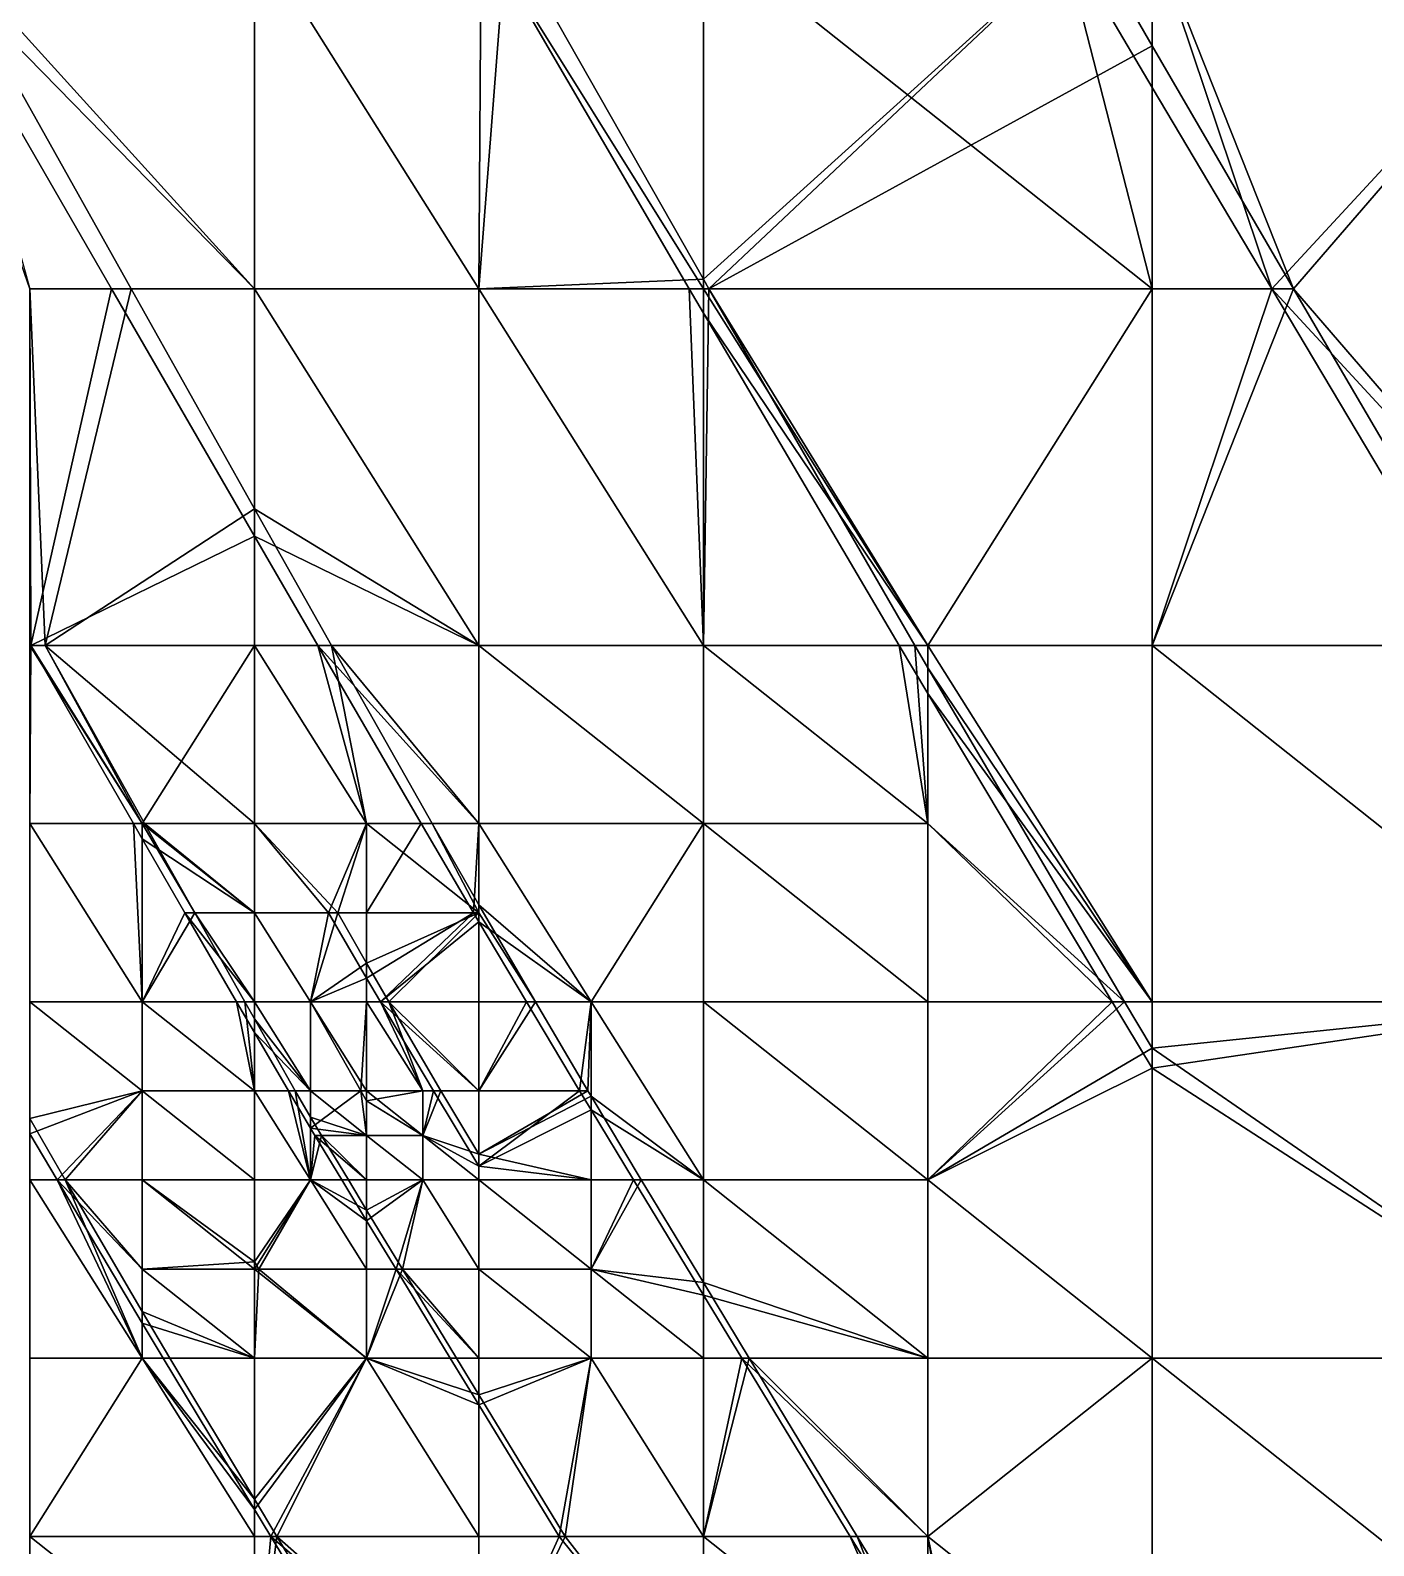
# Model space of a CAD drawing. Extents: x 376891 to 377036, y 6958800 to 6959083.
# Drawn here: x 376904.56 to 376928.49, y 6958814.89 to 6958841.88 of the extents above; entities that cross this region are included whole.
import ezdxf

# ---------------------------------------------------------------- set-up
doc = ezdxf.new("R2010")
doc.units = 0
doc.layers.add('FM2', color=7, linetype='CONTINUOUS')

msp = doc.modelspace()

# ---------------------------------------------------------------- linework, layer by layer
at = {"layer": 'FM2'}
for points in [[(376902.338, 6958843.623, 245.85), (376906.004, 6958837.274, 245.85), (376904.548, 6958837.274, 245.132)], [(376902.338, 6958843.623, 245.85), (376908.548, 6958843.623, 248.911), (376908.548, 6958837.274, 247.103)], [(376908.548, 6958837.274, 247.103), (376906.004, 6958837.274, 245.85), (376902.338, 6958843.623, 245.85)], [(376904.548, 6958837.274, 244.957), (376906.354, 6958837.274, 245.85), (376902.797, 6958843.623, 245.85)], [(376908.548, 6958837.274, 246.933), (376908.548, 6958843.623, 248.691), (376902.797, 6958843.623, 245.85)], [(376902.797, 6958843.623, 245.85), (376906.354, 6958837.274, 245.85), (376908.548, 6958837.274, 246.933)], [(376908.548, 6958843.623, 248.691), (376908.548, 6958837.274, 246.933), (376912.548, 6958837.274, 248.892)], [(376913.038, 6958843.623, 250.89), (376908.548, 6958843.623, 248.691), (376912.548, 6958837.274, 248.892)], [(376912.548, 6958837.274, 249.061), (376908.548, 6958837.274, 247.103), (376908.548, 6958843.623, 248.911)], [(376912.548, 6958837.274, 249.061), (376908.548, 6958843.623, 248.911), (376912.589, 6958843.623, 250.89)], [(376916.548, 6958837.448, 250.89), (376913.038, 6958843.623, 250.89), (376912.548, 6958837.274, 248.892)], [(376912.589, 6958843.623, 250.89), (376916.294, 6958837.274, 250.89), (376912.548, 6958837.274, 249.061)], [(376912.589, 6958843.623, 250.89), (376916.548, 6958843.623, 252.827), (376916.548, 6958837.274, 251.014)], [(376916.548, 6958837.274, 251.014), (376916.294, 6958837.274, 250.89), (376912.589, 6958843.623, 250.89)], [(376916.548, 6958837.448, 250.89), (376916.548, 6958843.623, 252.607), (376913.038, 6958843.623, 250.89)], [(376923.382, 6958843.623, 255.93), (376916.548, 6958843.623, 252.607), (376916.548, 6958837.448, 250.89)], [(376923.382, 6958843.623, 255.93), (376916.548, 6958837.448, 250.89), (376916.648, 6958837.274, 250.89)], [(376924.548, 6958837.274, 254.899), (376916.548, 6958837.274, 251.014), (376916.548, 6958843.623, 252.827)], [(376916.548, 6958843.623, 252.827), (376922.917, 6958843.623, 255.93), (376924.548, 6958837.274, 254.899)], [(376924.548, 6958841.605, 255.93), (376923.382, 6958843.623, 255.93), (376916.648, 6958837.274, 250.89)], [(376922.917, 6958843.623, 255.93), (376924.548, 6958840.862, 255.93), (376924.548, 6958837.274, 254.899)], [(376922.917, 6958843.623, 255.93), (376924.548, 6958843.623, 256.724), (376924.548, 6958840.862, 255.93)], [(376924.548, 6958841.605, 255.93), (376924.548, 6958843.623, 256.496), (376923.382, 6958843.623, 255.93)], [(376924.548, 6958843.623, 256.496), (376924.548, 6958841.605, 255.93), (376927.065, 6958837.274, 255.93)], [(376932.548, 6958843.623, 260.373), (376924.548, 6958843.623, 256.496), (376927.065, 6958837.274, 255.93)], [(376926.677, 6958837.274, 255.93), (376924.548, 6958840.862, 255.93), (376924.548, 6958843.623, 256.724)], [(376926.677, 6958837.274, 255.93), (376924.548, 6958843.623, 256.724), (376932.548, 6958843.623, 260.611)], [(376926.677, 6958837.274, 255.93), (376932.548, 6958843.623, 260.611), (376932.548, 6958830.924, 256.938)], [(376932.548, 6958830.924, 256.778), (376932.548, 6958843.623, 260.373), (376927.065, 6958837.274, 255.93)], [(376916.648, 6958837.274, 250.89), (376924.548, 6958837.274, 254.715), (376924.548, 6958841.605, 255.93)], [(376927.065, 6958837.274, 255.93), (376924.548, 6958841.605, 255.93), (376924.548, 6958837.274, 254.715)], [(376924.548, 6958837.274, 254.899), (376924.548, 6958840.862, 255.93), (376926.677, 6958837.274, 255.93)], [(376912.548, 6958837.274, 248.892), (376916.548, 6958837.274, 250.841), (376916.548, 6958837.448, 250.89)], [(376916.548, 6958837.448, 250.89), (376916.548, 6958837.274, 250.841), (376916.648, 6958837.274, 250.89)], [(376904.548, 6958837.274, 244.957), (376904.548, 6958830.924, 243.195), (376904.819, 6958830.924, 243.33)], [(376906.354, 6958837.274, 245.85), (376904.548, 6958837.274, 244.957), (376904.819, 6958830.924, 243.33)], [(376904.562, 6958830.924, 243.33), (376904.548, 6958830.924, 243.323), (376904.548, 6958837.274, 245.132)], [(376904.562, 6958830.924, 243.33), (376904.548, 6958837.274, 245.132), (376906.004, 6958837.274, 245.85)], [(376904.562, 6958830.924, 243.33), (376906.004, 6958837.274, 245.85), (376908.548, 6958832.868, 245.85)], [(376908.548, 6958833.358, 245.85), (376906.354, 6958837.274, 245.85), (376904.819, 6958830.924, 243.33)], [(376906.004, 6958837.274, 245.85), (376908.548, 6958837.274, 247.103), (376908.548, 6958832.868, 245.85)], [(376908.548, 6958833.358, 245.85), (376908.548, 6958837.274, 246.933), (376906.354, 6958837.274, 245.85)], [(376912.548, 6958830.924, 247.135), (376912.548, 6958837.274, 248.892), (376908.548, 6958837.274, 246.933)], [(376912.548, 6958830.924, 247.135), (376908.548, 6958837.274, 246.933), (376908.548, 6958833.358, 245.85)], [(376908.548, 6958837.274, 247.103), (376912.548, 6958837.274, 249.061), (376912.548, 6958830.924, 247.256)], [(376908.548, 6958832.868, 245.85), (376908.548, 6958837.274, 247.103), (376912.548, 6958830.924, 247.256)], [(376916.548, 6958830.924, 249.073), (376916.548, 6958837.274, 250.841), (376912.548, 6958837.274, 248.892)], [(376912.548, 6958837.274, 248.892), (376912.548, 6958830.924, 247.135), (376916.548, 6958830.924, 249.073)], [(376916.548, 6958830.924, 249.199), (376912.548, 6958830.924, 247.256), (376912.548, 6958837.274, 249.061)], [(376912.548, 6958837.274, 249.061), (376916.294, 6958837.274, 250.89), (376916.548, 6958830.924, 249.199)], [(376916.294, 6958837.274, 250.89), (376916.548, 6958836.841, 250.89), (376916.548, 6958830.924, 249.199)], [(376916.294, 6958837.274, 250.89), (376916.548, 6958837.274, 251.014), (376916.548, 6958836.841, 250.89)], [(376916.648, 6958837.274, 250.89), (376916.548, 6958837.274, 250.841), (376916.548, 6958830.924, 249.073)], [(376916.548, 6958830.924, 249.073), (376920.314, 6958830.924, 250.89), (376916.648, 6958837.274, 250.89)], [(376920.548, 6958830.924, 251.137), (376916.548, 6958836.841, 250.89), (376916.548, 6958837.274, 251.014)], [(376920.548, 6958830.924, 251.137), (376916.548, 6958837.274, 251.014), (376924.548, 6958837.274, 254.899)], [(376916.648, 6958837.274, 250.89), (376920.314, 6958830.924, 250.89), (376920.548, 6958830.924, 251.003)], [(376924.548, 6958837.274, 254.715), (376916.648, 6958837.274, 250.89), (376920.548, 6958830.924, 251.003)], [(376920.548, 6958830.924, 251.003), (376924.548, 6958830.924, 252.929), (376924.548, 6958837.274, 254.715)], [(376924.548, 6958837.274, 254.899), (376924.548, 6958830.924, 253.072), (376920.548, 6958830.924, 251.137)], [(376927.065, 6958837.274, 255.93), (376924.548, 6958837.274, 254.715), (376924.548, 6958830.924, 252.929)], [(376924.548, 6958830.924, 252.929), (376930.786, 6958830.924, 255.93), (376927.065, 6958837.274, 255.93)], [(376924.548, 6958830.924, 253.072), (376924.548, 6958837.274, 254.899), (376926.677, 6958837.274, 255.93)], [(376926.677, 6958837.274, 255.93), (376930.462, 6958830.924, 255.93), (376924.548, 6958830.924, 253.072)], [(376932.548, 6958830.924, 256.938), (376930.462, 6958830.924, 255.93), (376926.677, 6958837.274, 255.93)], [(376927.065, 6958837.274, 255.93), (376930.786, 6958830.924, 255.93), (376932.548, 6958830.924, 256.778)], [(376916.548, 6958830.924, 249.199), (376916.548, 6958836.841, 250.89), (376920.039, 6958830.924, 250.89)], [(376920.548, 6958830.924, 251.137), (376920.039, 6958830.924, 250.89), (376916.548, 6958836.841, 250.89)], [(376904.819, 6958830.924, 243.33), (376908.548, 6958830.924, 245.177), (376908.548, 6958833.358, 245.85)], [(376909.921, 6958830.924, 245.85), (376908.548, 6958833.358, 245.85), (376908.548, 6958830.924, 245.177)], [(376908.548, 6958833.358, 245.85), (376909.921, 6958830.924, 245.85), (376912.548, 6958830.924, 247.135)], [(376908.548, 6958832.868, 245.85), (376908.548, 6958830.924, 245.297), (376904.562, 6958830.924, 243.33)], [(376908.548, 6958830.924, 245.297), (376908.548, 6958832.868, 245.85), (376909.676, 6958830.924, 245.85)], [(376912.548, 6958830.924, 247.256), (376909.676, 6958830.924, 245.85), (376908.548, 6958832.868, 245.85)], [(376904.548, 6958830.924, 243.195), (376904.548, 6958827.749, 242.307), (376906.548, 6958827.749, 243.308)], [(376904.819, 6958830.924, 243.33), (376904.548, 6958830.924, 243.195), (376906.548, 6958827.749, 243.308)], [(376904.548, 6958827.749, 242.414), (376904.548, 6958830.924, 243.323), (376904.562, 6958830.924, 243.33)], [(376904.562, 6958830.924, 243.33), (376906.393, 6958827.749, 243.33), (376904.548, 6958827.749, 242.414)], [(376906.548, 6958827.749, 243.407), (376906.393, 6958827.749, 243.33), (376904.562, 6958830.924, 243.33)], [(376906.548, 6958827.749, 243.407), (376904.562, 6958830.924, 243.33), (376908.548, 6958830.924, 245.297)], [(376906.548, 6958827.749, 243.308), (376906.593, 6958827.749, 243.33), (376904.819, 6958830.924, 243.33)], [(376908.548, 6958827.749, 244.299), (376908.548, 6958830.924, 245.177), (376904.819, 6958830.924, 243.33)], [(376904.819, 6958830.924, 243.33), (376906.593, 6958827.749, 243.33), (376908.548, 6958827.749, 244.299)], [(376908.548, 6958830.924, 245.297), (376908.548, 6958827.749, 244.395), (376906.548, 6958827.749, 243.407)], [(376908.548, 6958830.924, 245.177), (376908.548, 6958827.749, 244.299), (376910.548, 6958827.749, 245.281)], [(376909.921, 6958830.924, 245.85), (376908.548, 6958830.924, 245.177), (376910.548, 6958827.749, 245.281)], [(376910.548, 6958827.749, 245.376), (376908.548, 6958827.749, 244.395), (376908.548, 6958830.924, 245.297)], [(376910.548, 6958827.749, 245.376), (376908.548, 6958830.924, 245.297), (376909.676, 6958830.924, 245.85)], [(376909.676, 6958830.924, 245.85), (376911.521, 6958827.749, 245.85), (376910.548, 6958827.749, 245.376)], [(376909.676, 6958830.924, 245.85), (376912.548, 6958830.924, 247.256), (376912.548, 6958827.749, 246.35)], [(376912.548, 6958827.749, 246.35), (376911.521, 6958827.749, 245.85), (376909.676, 6958830.924, 245.85)], [(376910.548, 6958827.749, 245.281), (376911.718, 6958827.749, 245.85), (376909.921, 6958830.924, 245.85)], [(376912.548, 6958827.749, 246.254), (376912.548, 6958830.924, 247.135), (376909.921, 6958830.924, 245.85)], [(376909.921, 6958830.924, 245.85), (376911.718, 6958827.749, 245.85), (376912.548, 6958827.749, 246.254)], [(376916.548, 6958827.749, 248.185), (376916.548, 6958830.924, 249.073), (376912.548, 6958830.924, 247.135)], [(376912.548, 6958830.924, 247.135), (376912.548, 6958827.749, 246.254), (376916.548, 6958827.749, 248.185)], [(376912.548, 6958830.924, 247.256), (376916.548, 6958830.924, 249.199), (376916.548, 6958827.749, 248.29)], [(376916.548, 6958827.749, 248.29), (376912.548, 6958827.749, 246.35), (376912.548, 6958830.924, 247.256)], [(376916.548, 6958830.924, 249.073), (376916.548, 6958827.749, 248.185), (376920.548, 6958827.749, 250.109)], [(376920.548, 6958827.749, 250.109), (376920.314, 6958830.924, 250.89), (376916.548, 6958830.924, 249.073)], [(376920.548, 6958827.749, 250.224), (376916.548, 6958827.749, 248.29), (376916.548, 6958830.924, 249.199)], [(376916.548, 6958830.924, 249.199), (376920.039, 6958830.924, 250.89), (376920.548, 6958827.749, 250.224)], [(376920.039, 6958830.924, 250.89), (376920.548, 6958830.067, 250.89), (376920.548, 6958827.749, 250.224)], [(376920.039, 6958830.924, 250.89), (376920.548, 6958830.924, 251.137), (376920.548, 6958830.067, 250.89)], [(376920.548, 6958827.749, 250.109), (376920.548, 6958830.524, 250.89), (376920.314, 6958830.924, 250.89)], [(376920.548, 6958830.524, 250.89), (376920.548, 6958830.924, 251.003), (376920.314, 6958830.924, 250.89)], [(376924.548, 6958824.575, 251.127), (376924.548, 6958830.924, 252.929), (376920.548, 6958830.924, 251.003)], [(376924.548, 6958824.575, 251.127), (376920.548, 6958830.924, 251.003), (376920.548, 6958830.524, 250.89)], [(376920.548, 6958830.924, 251.137), (376924.548, 6958830.924, 253.072), (376924.548, 6958824.575, 251.235)], [(376920.548, 6958830.067, 250.89), (376920.548, 6958830.924, 251.137), (376924.548, 6958824.575, 251.235)], [(376924.548, 6958830.924, 252.929), (376924.548, 6958824.575, 251.127), (376932.548, 6958824.575, 254.967)], [(376932.548, 6958824.575, 254.967), (376930.786, 6958830.924, 255.93), (376924.548, 6958830.924, 252.929)], [(376932.548, 6958824.575, 255.094), (376924.548, 6958824.575, 251.235), (376924.548, 6958830.924, 253.072)], [(376924.548, 6958830.924, 253.072), (376930.462, 6958830.924, 255.93), (376932.548, 6958824.575, 255.094)], [(376924.054, 6958824.575, 250.89), (376920.548, 6958830.524, 250.89), (376920.548, 6958827.749, 250.109)], [(376920.548, 6958830.524, 250.89), (376924.054, 6958824.575, 250.89), (376924.548, 6958824.575, 251.127)], [(376920.548, 6958827.749, 250.224), (376920.548, 6958830.067, 250.89), (376923.833, 6958824.575, 250.89)], [(376924.548, 6958824.575, 251.235), (376923.833, 6958824.575, 250.89), (376920.548, 6958830.067, 250.89)], [(376906.548, 6958824.575, 242.415), (376906.548, 6958827.749, 243.308), (376904.548, 6958827.749, 242.307)], [(376904.548, 6958827.749, 242.307), (376904.548, 6958824.575, 241.41), (376906.548, 6958824.575, 242.415)], [(376906.548, 6958824.575, 242.495), (376904.548, 6958824.575, 241.498), (376904.548, 6958827.749, 242.414)], [(376904.548, 6958827.749, 242.414), (376906.393, 6958827.749, 243.33), (376906.548, 6958824.575, 242.495)], [(376906.393, 6958827.749, 243.33), (376906.548, 6958827.749, 243.407), (376906.548, 6958827.48, 243.33)], [(376906.393, 6958827.749, 243.33), (376906.548, 6958827.48, 243.33), (376906.548, 6958824.575, 242.495)], [(376906.548, 6958827.749, 243.308), (376906.548, 6958824.575, 242.415), (376907.485, 6958826.162, 243.33)], [(376907.485, 6958826.162, 243.33), (376906.593, 6958827.749, 243.33), (376906.548, 6958827.749, 243.308)], [(376906.548, 6958827.749, 243.407), (376908.548, 6958827.749, 244.395), (376908.548, 6958826.162, 243.942)], [(376906.548, 6958827.48, 243.33), (376906.548, 6958827.749, 243.407), (376908.548, 6958826.162, 243.942)], [(376908.548, 6958826.162, 243.859), (376908.548, 6958827.749, 244.299), (376906.593, 6958827.749, 243.33)], [(376906.593, 6958827.749, 243.33), (376907.485, 6958826.162, 243.33), (376908.548, 6958826.162, 243.859)], [(376908.548, 6958827.749, 244.299), (376908.548, 6958826.162, 243.859), (376910.037, 6958826.162, 244.59)], [(376910.548, 6958827.749, 245.281), (376908.548, 6958827.749, 244.299), (376910.037, 6958826.162, 244.59)], [(376909.868, 6958826.162, 244.59), (376908.548, 6958826.162, 243.942), (376908.548, 6958827.749, 244.395)], [(376909.868, 6958826.162, 244.59), (376908.548, 6958827.749, 244.395), (376910.548, 6958827.749, 245.376)], [(376910.548, 6958827.749, 245.376), (376910.548, 6958826.162, 244.923), (376909.868, 6958826.162, 244.59)], [(376910.037, 6958826.162, 244.59), (376910.548, 6958826.162, 244.841), (376910.548, 6958827.749, 245.281)], [(376910.548, 6958827.749, 245.281), (376910.548, 6958826.162, 244.841), (376912.548, 6958826.162, 245.811)], [(376912.548, 6958826.162, 245.811), (376911.718, 6958827.749, 245.85), (376910.548, 6958827.749, 245.281)], [(376910.548, 6958826.162, 244.923), (376910.548, 6958827.749, 245.376), (376911.521, 6958827.749, 245.85)], [(376911.521, 6958827.749, 245.85), (376912.453, 6958826.162, 245.85), (376910.548, 6958826.162, 244.923)], [(376912.453, 6958826.162, 245.85), (376911.521, 6958827.749, 245.85), (376912.548, 6958827.749, 246.35)], [(376912.548, 6958826.162, 245.811), (376912.548, 6958826.302, 245.85), (376911.718, 6958827.749, 245.85)], [(376912.548, 6958826.302, 245.85), (376912.548, 6958827.749, 246.254), (376911.718, 6958827.749, 245.85)], [(376912.548, 6958827.749, 246.35), (376912.548, 6958826.001, 245.85), (376912.453, 6958826.162, 245.85)], [(376912.548, 6958827.749, 246.254), (376912.548, 6958826.302, 245.85), (376914.548, 6958824.575, 246.328)], [(376916.548, 6958827.749, 248.185), (376912.548, 6958827.749, 246.254), (376914.548, 6958824.575, 246.328)], [(376914.548, 6958824.575, 246.409), (376912.548, 6958826.001, 245.85), (376912.548, 6958827.749, 246.35)], [(376914.548, 6958824.575, 246.409), (376912.548, 6958827.749, 246.35), (376916.548, 6958827.749, 248.29)], [(376914.548, 6958824.575, 246.328), (376916.548, 6958824.575, 247.29), (376916.548, 6958827.749, 248.185)], [(376916.548, 6958827.749, 248.29), (376916.548, 6958824.575, 247.376), (376914.548, 6958824.575, 246.409)], [(376920.548, 6958824.575, 249.208), (376920.548, 6958827.749, 250.109), (376916.548, 6958827.749, 248.185)], [(376916.548, 6958827.749, 248.185), (376916.548, 6958824.575, 247.29), (376920.548, 6958824.575, 249.208)], [(376916.548, 6958827.749, 248.29), (376920.548, 6958827.749, 250.224), (376920.548, 6958824.575, 249.305)], [(376920.548, 6958824.575, 249.305), (376916.548, 6958824.575, 247.376), (376916.548, 6958827.749, 248.29)], [(376920.548, 6958827.749, 250.109), (376920.548, 6958824.575, 249.208), (376924.054, 6958824.575, 250.89)], [(376923.833, 6958824.575, 250.89), (376920.548, 6958824.575, 249.305), (376920.548, 6958827.749, 250.224)], [(376908.548, 6958826.162, 243.942), (376907.311, 6958826.162, 243.33), (376906.548, 6958827.48, 243.33)], [(376906.548, 6958824.575, 242.495), (376906.548, 6958827.48, 243.33), (376907.311, 6958826.162, 243.33)], [(376913.555, 6958824.575, 245.85), (376912.548, 6958826.302, 245.85), (376912.548, 6958826.162, 245.811)], [(376912.548, 6958826.302, 245.85), (376913.555, 6958824.575, 245.85), (376914.548, 6958824.575, 246.328)], [(376906.548, 6958824.575, 242.415), (376908.376, 6958824.575, 243.33), (376907.485, 6958826.162, 243.33)], [(376907.311, 6958826.162, 243.33), (376908.23, 6958824.575, 243.33), (376906.548, 6958824.575, 242.495)], [(376907.311, 6958826.162, 243.33), (376908.548, 6958826.162, 243.942), (376908.548, 6958824.575, 243.488)], [(376908.548, 6958824.575, 243.488), (376908.23, 6958824.575, 243.33), (376907.311, 6958826.162, 243.33)], [(376908.548, 6958824.575, 243.416), (376908.548, 6958826.162, 243.859), (376907.485, 6958826.162, 243.33)], [(376907.485, 6958826.162, 243.33), (376908.376, 6958824.575, 243.33), (376908.548, 6958824.575, 243.416)], [(376908.548, 6958826.162, 243.859), (376908.548, 6958824.575, 243.416), (376909.548, 6958824.575, 243.91)], [(376910.037, 6958826.162, 244.59), (376908.548, 6958826.162, 243.859), (376909.548, 6958824.575, 243.91)], [(376909.548, 6958824.575, 243.98), (376908.548, 6958824.575, 243.488), (376908.548, 6958826.162, 243.942)], [(376909.548, 6958824.575, 243.98), (376908.548, 6958826.162, 243.942), (376909.868, 6958826.162, 244.59)], [(376910.548, 6958825.263, 244.59), (376910.037, 6958826.162, 244.59), (376909.548, 6958824.575, 243.91)], [(376909.548, 6958824.575, 243.98), (376909.868, 6958826.162, 244.59), (376910.548, 6958824.998, 244.59)], [(376909.868, 6958826.162, 244.59), (376910.548, 6958826.162, 244.923), (376910.548, 6958824.998, 244.59)], [(376910.548, 6958825.263, 244.59), (376910.548, 6958826.162, 244.841), (376910.037, 6958826.162, 244.59)], [(376912.548, 6958826.162, 245.811), (376910.548, 6958826.162, 244.841), (376910.548, 6958825.263, 244.59)], [(376912.548, 6958826.162, 245.811), (376910.548, 6958825.263, 244.59), (376910.944, 6958824.575, 244.59)], [(376910.548, 6958824.998, 244.59), (376910.548, 6958826.162, 244.923), (376912.453, 6958826.162, 245.85)], [(376910.797, 6958824.575, 244.59), (376910.548, 6958824.998, 244.59), (376912.453, 6958826.162, 245.85)], [(376910.797, 6958824.575, 244.59), (376912.453, 6958826.162, 245.85), (376912.548, 6958826.001, 245.85)], [(376912.548, 6958826.001, 245.85), (376912.548, 6958824.575, 245.44), (376910.797, 6958824.575, 244.59)], [(376910.944, 6958824.575, 244.59), (376912.548, 6958824.575, 245.366), (376912.548, 6958826.162, 245.811)], [(376912.548, 6958826.162, 245.811), (376912.548, 6958824.575, 245.366), (376913.555, 6958824.575, 245.85)], [(376912.548, 6958824.575, 245.44), (376912.548, 6958826.001, 245.85), (376913.394, 6958824.575, 245.85)], [(376914.548, 6958824.575, 246.409), (376913.394, 6958824.575, 245.85), (376912.548, 6958826.001, 245.85)], [(376909.548, 6958824.575, 243.91), (376910.548, 6958824.575, 244.399), (376910.548, 6958825.263, 244.59)], [(376910.548, 6958825.263, 244.59), (376910.548, 6958824.575, 244.399), (376910.944, 6958824.575, 244.59)], [(376910.548, 6958824.998, 244.59), (376910.548, 6958824.575, 244.469), (376909.548, 6958824.575, 243.98)], [(376910.797, 6958824.575, 244.59), (376910.548, 6958824.575, 244.469), (376910.548, 6958824.998, 244.59)], [(376904.548, 6958824.575, 241.41), (376904.548, 6958822.496, 240.811), (376906.548, 6958822.987, 241.961)], [(376906.548, 6958822.987, 241.961), (376906.548, 6958824.575, 242.415), (376904.548, 6958824.575, 241.41)], [(376906.548, 6958822.987, 242.033), (376904.548, 6958822.222, 240.811), (376904.548, 6958824.575, 241.498)], [(376904.548, 6958824.575, 241.498), (376906.548, 6958824.575, 242.495), (376906.548, 6958822.987, 242.033)], [(376906.548, 6958824.575, 242.415), (376906.548, 6958822.987, 241.961), (376908.548, 6958822.987, 242.966)], [(376908.548, 6958822.987, 242.966), (376908.376, 6958824.575, 243.33), (376906.548, 6958824.575, 242.415)], [(376908.548, 6958822.987, 243.029), (376906.548, 6958822.987, 242.033), (376906.548, 6958824.575, 242.495)], [(376906.548, 6958824.575, 242.495), (376908.23, 6958824.575, 243.33), (376908.548, 6958822.987, 243.029)], [(376908.23, 6958824.575, 243.33), (376908.548, 6958824.575, 243.488), (376908.548, 6958824.029, 243.33)], [(376908.23, 6958824.575, 243.33), (376908.548, 6958824.029, 243.33), (376908.548, 6958822.987, 243.029)], [(376908.548, 6958824.271, 243.33), (376908.548, 6958824.575, 243.416), (376908.376, 6958824.575, 243.33)], [(376908.548, 6958822.987, 242.966), (376908.548, 6958824.271, 243.33), (376908.376, 6958824.575, 243.33)], [(376909.548, 6958822.987, 243.467), (376909.548, 6958824.575, 243.91), (376908.548, 6958824.575, 243.416)], [(376909.548, 6958822.987, 243.467), (376908.548, 6958824.575, 243.416), (376908.548, 6958824.271, 243.33)], [(376908.548, 6958824.575, 243.488), (376909.548, 6958824.575, 243.98), (376909.548, 6958822.987, 243.525)], [(376908.548, 6958824.029, 243.33), (376908.548, 6958824.575, 243.488), (376909.548, 6958822.987, 243.525)], [(376910.548, 6958822.987, 243.952), (376910.548, 6958824.575, 244.399), (376909.548, 6958824.575, 243.91)], [(376909.548, 6958824.575, 243.91), (376909.548, 6958822.987, 243.467), (376910.548, 6958822.987, 243.952)], [(376910.442, 6958822.987, 243.96), (376909.548, 6958822.987, 243.525), (376909.548, 6958824.575, 243.98)], [(376910.442, 6958822.987, 243.96), (376909.548, 6958824.575, 243.98), (376910.548, 6958824.575, 244.469)], [(376910.548, 6958824.575, 244.469), (376910.548, 6958822.987, 244.012), (376910.442, 6958822.987, 243.96)], [(376910.548, 6958824.575, 244.399), (376910.548, 6958822.987, 243.952), (376911.548, 6958822.987, 244.434)], [(376910.944, 6958824.575, 244.59), (376910.548, 6958824.575, 244.399), (376911.548, 6958822.987, 244.434)], [(376911.548, 6958822.987, 244.498), (376910.548, 6958822.987, 244.012), (376910.548, 6958824.575, 244.469)], [(376911.548, 6958822.987, 244.498), (376910.548, 6958824.575, 244.469), (376910.797, 6958824.575, 244.59)], [(376910.797, 6958824.575, 244.59), (376911.739, 6958822.987, 244.59), (376911.548, 6958822.987, 244.498)], [(376910.797, 6958824.575, 244.59), (376912.548, 6958824.575, 245.44), (376912.548, 6958822.987, 244.982)], [(376912.548, 6958822.987, 244.982), (376911.739, 6958822.987, 244.59), (376910.797, 6958824.575, 244.59)], [(376911.548, 6958822.987, 244.434), (376911.872, 6958822.987, 244.59), (376910.944, 6958824.575, 244.59)], [(376912.548, 6958822.987, 244.915), (376912.548, 6958824.575, 245.366), (376910.944, 6958824.575, 244.59)], [(376910.944, 6958824.575, 244.59), (376911.872, 6958822.987, 244.59), (376912.548, 6958822.987, 244.915)], [(376913.555, 6958824.575, 245.85), (376912.548, 6958824.575, 245.366), (376912.548, 6958822.987, 244.915)], [(376912.548, 6958822.987, 244.915), (376914.492, 6958822.987, 245.85), (376913.555, 6958824.575, 245.85)], [(376912.548, 6958822.987, 244.982), (376912.548, 6958824.575, 245.44), (376913.394, 6958824.575, 245.85)], [(376913.394, 6958824.575, 245.85), (376914.343, 6958822.987, 245.85), (376912.548, 6958822.987, 244.982)], [(376914.343, 6958822.987, 245.85), (376913.394, 6958824.575, 245.85), (376914.548, 6958824.575, 246.409)], [(376914.548, 6958824.575, 246.328), (376913.555, 6958824.575, 245.85), (376914.492, 6958822.987, 245.85)], [(376914.548, 6958824.575, 246.409), (376914.548, 6958822.647, 245.85), (376914.343, 6958822.987, 245.85)], [(376914.492, 6958822.987, 245.85), (376914.548, 6958822.894, 245.85), (376914.548, 6958824.575, 246.328)], [(376916.548, 6958821.4, 246.381), (376916.548, 6958824.575, 247.29), (376914.548, 6958824.575, 246.328)], [(376916.548, 6958821.4, 246.381), (376914.548, 6958824.575, 246.328), (376914.548, 6958822.894, 245.85)], [(376914.548, 6958824.575, 246.409), (376916.548, 6958824.575, 247.376), (376916.548, 6958821.4, 246.453)], [(376914.548, 6958822.647, 245.85), (376914.548, 6958824.575, 246.409), (376916.548, 6958821.4, 246.453)], [(376920.548, 6958821.4, 248.301), (376920.548, 6958824.575, 249.208), (376916.548, 6958824.575, 247.29)], [(376916.548, 6958824.575, 247.29), (376916.548, 6958821.4, 246.381), (376920.548, 6958821.4, 248.301)], [(376916.548, 6958824.575, 247.376), (376920.548, 6958824.575, 249.305), (376920.548, 6958821.4, 248.383)], [(376920.548, 6958821.4, 248.383), (376916.548, 6958821.4, 246.453), (376916.548, 6958824.575, 247.376)], [(376924.054, 6958824.575, 250.89), (376920.548, 6958824.575, 249.208), (376920.548, 6958821.4, 248.301)], [(376924.548, 6958823.748, 250.89), (376924.054, 6958824.575, 250.89), (376920.548, 6958821.4, 248.301)], [(376920.548, 6958821.4, 248.383), (376920.548, 6958824.575, 249.305), (376923.833, 6958824.575, 250.89)], [(376920.548, 6958821.4, 248.383), (376923.833, 6958824.575, 250.89), (376924.548, 6958823.39, 250.89)], [(376923.833, 6958824.575, 250.89), (376924.548, 6958824.575, 251.235), (376924.548, 6958823.39, 250.89)], [(376924.548, 6958823.748, 250.89), (376924.548, 6958824.575, 251.127), (376924.054, 6958824.575, 250.89)], [(376932.548, 6958824.575, 254.967), (376924.548, 6958824.575, 251.127), (376924.548, 6958823.748, 250.89)], [(376932.548, 6958818.225, 253.145), (376932.548, 6958824.575, 254.967), (376924.548, 6958823.748, 250.89)], [(376924.548, 6958823.39, 250.89), (376924.548, 6958824.575, 251.235), (376932.548, 6958824.575, 255.094)], [(376924.548, 6958823.39, 250.89), (376932.548, 6958824.575, 255.094), (376932.548, 6958818.225, 253.244)], [(376908.548, 6958824.271, 243.33), (376909.274, 6958822.987, 243.33), (376909.548, 6958822.987, 243.467)], [(376909.274, 6958822.987, 243.33), (376908.548, 6958824.271, 243.33), (376908.548, 6958822.987, 242.966)], [(376909.548, 6958822.987, 243.525), (376909.155, 6958822.987, 243.33), (376908.548, 6958824.029, 243.33)], [(376908.548, 6958822.987, 243.029), (376908.548, 6958824.029, 243.33), (376909.155, 6958822.987, 243.33)], [(376924.548, 6958818.225, 249.304), (376924.548, 6958823.748, 250.89), (376920.548, 6958821.4, 248.301)], [(376924.548, 6958823.748, 250.89), (376924.548, 6958818.225, 249.304), (376932.548, 6958818.225, 253.145)], [(376920.548, 6958821.4, 248.383), (376924.548, 6958823.39, 250.89), (376924.548, 6958818.225, 249.385)], [(376932.548, 6958818.225, 253.244), (376924.548, 6958818.225, 249.385), (376924.548, 6958823.39, 250.89)], [(376904.548, 6958822.496, 240.811), (376905.177, 6958821.4, 240.811), (376906.548, 6958822.987, 241.961)], [(376906.548, 6958822.987, 242.033), (376905.031, 6958821.4, 240.811), (376904.548, 6958822.222, 240.811)], [(376906.548, 6958822.987, 242.033), (376906.548, 6958821.4, 241.567), (376905.031, 6958821.4, 240.811)], [(376905.177, 6958821.4, 240.811), (376906.548, 6958821.4, 241.5), (376906.548, 6958822.987, 241.961)], [(376908.548, 6958821.4, 242.501), (376908.548, 6958822.987, 242.966), (376906.548, 6958822.987, 241.961)], [(376906.548, 6958822.987, 241.961), (376906.548, 6958821.4, 241.5), (376908.548, 6958821.4, 242.501)], [(376906.548, 6958822.987, 242.033), (376908.548, 6958822.987, 243.029), (376908.548, 6958821.4, 242.56)], [(376908.548, 6958821.4, 242.56), (376906.548, 6958821.4, 241.567), (376906.548, 6958822.987, 242.033)], [(376908.548, 6958822.987, 242.966), (376908.548, 6958821.4, 242.501), (376909.548, 6958821.4, 242.999)], [(376909.548, 6958821.4, 242.999), (376909.274, 6958822.987, 243.33), (376908.548, 6958822.987, 242.966)], [(376909.548, 6958821.4, 243.055), (376908.548, 6958821.4, 242.56), (376908.548, 6958822.987, 243.029)], [(376908.548, 6958822.987, 243.029), (376909.155, 6958822.987, 243.33), (376909.548, 6958821.4, 243.055)], [(376909.155, 6958822.987, 243.33), (376909.548, 6958822.987, 243.525), (376909.548, 6958822.326, 243.33)], [(376909.155, 6958822.987, 243.33), (376909.548, 6958822.326, 243.33), (376909.548, 6958821.4, 243.055)], [(376909.548, 6958822.52, 243.33), (376909.548, 6958822.987, 243.467), (376909.274, 6958822.987, 243.33)], [(376909.548, 6958821.4, 242.999), (376909.548, 6958822.52, 243.33), (376909.274, 6958822.987, 243.33)], [(376910.548, 6958822.194, 243.722), (376910.548, 6958822.987, 243.952), (376909.548, 6958822.987, 243.467)], [(376910.548, 6958822.194, 243.722), (376909.548, 6958822.987, 243.467), (376909.548, 6958822.52, 243.33)], [(376909.548, 6958822.326, 243.33), (376909.548, 6958822.987, 243.525), (376910.442, 6958822.987, 243.96)], [(376909.548, 6958822.326, 243.33), (376910.442, 6958822.987, 243.96), (376910.548, 6958822.194, 243.78)], [(376910.442, 6958822.987, 243.96), (376910.548, 6958822.81, 243.96), (376910.548, 6958822.194, 243.78)], [(376910.442, 6958822.987, 243.96), (376910.548, 6958822.987, 244.012), (376910.548, 6958822.81, 243.96)], [(376911.548, 6958822.194, 244.206), (376911.548, 6958822.987, 244.434), (376910.548, 6958822.987, 243.952)], [(376910.548, 6958822.987, 243.952), (376910.548, 6958822.194, 243.722), (376911.548, 6958822.194, 244.206)], [(376910.548, 6958822.81, 243.96), (376910.548, 6958822.987, 244.012), (376911.548, 6958822.987, 244.498)], [(376910.548, 6958822.81, 243.96), (376911.548, 6958822.987, 244.498), (376911.548, 6958822.194, 244.266)], [(376911.548, 6958822.194, 244.266), (376910.548, 6958822.194, 243.78), (376910.548, 6958822.81, 243.96)], [(376911.872, 6958822.987, 244.59), (376911.548, 6958822.987, 244.434), (376911.548, 6958822.194, 244.206)], [(376912.548, 6958821.859, 244.59), (376911.872, 6958822.987, 244.59), (376911.548, 6958822.194, 244.206)], [(376911.548, 6958822.194, 244.266), (376911.548, 6958822.987, 244.498), (376911.739, 6958822.987, 244.59)], [(376911.548, 6958822.194, 244.266), (376911.739, 6958822.987, 244.59), (376912.548, 6958821.647, 244.59)], [(376911.739, 6958822.987, 244.59), (376912.548, 6958822.987, 244.982), (376912.548, 6958821.647, 244.59)], [(376912.548, 6958821.859, 244.59), (376912.548, 6958822.987, 244.915), (376911.872, 6958822.987, 244.59)], [(376914.492, 6958822.987, 245.85), (376912.548, 6958822.987, 244.915), (376912.548, 6958821.859, 244.59)], [(376914.548, 6958822.894, 245.85), (376914.492, 6958822.987, 245.85), (376912.548, 6958821.859, 244.59)], [(376912.548, 6958821.647, 244.59), (376912.548, 6958822.987, 244.982), (376914.343, 6958822.987, 245.85)], [(376912.548, 6958821.647, 244.59), (376914.343, 6958822.987, 245.85), (376914.548, 6958822.647, 245.85)], [(376914.548, 6958821.4, 245.42), (376914.548, 6958822.894, 245.85), (376912.548, 6958821.859, 244.59)], [(376915.442, 6958821.4, 245.85), (376914.548, 6958822.894, 245.85), (376914.548, 6958821.4, 245.42)], [(376914.548, 6958822.894, 245.85), (376915.442, 6958821.4, 245.85), (376916.548, 6958821.4, 246.381)], [(376905.177, 6958821.4, 240.811), (376904.548, 6958822.496, 240.811), (376904.548, 6958821.4, 240.494)], [(376909.548, 6958822.52, 243.33), (376909.744, 6958822.194, 243.33), (376910.548, 6958822.194, 243.722)], [(376909.744, 6958822.194, 243.33), (376909.548, 6958822.52, 243.33), (376909.548, 6958821.4, 242.999)], [(376912.548, 6958821.647, 244.59), (376914.548, 6958822.647, 245.85), (376914.548, 6958821.4, 245.486)], [(376914.548, 6958821.4, 245.486), (376914.548, 6958822.647, 245.85), (376915.301, 6958821.4, 245.85)], [(376916.548, 6958821.4, 246.453), (376915.301, 6958821.4, 245.85), (376914.548, 6958822.647, 245.85)], [(376904.548, 6958821.4, 240.57), (376904.548, 6958822.222, 240.811), (376905.031, 6958821.4, 240.811)], [(376910.548, 6958822.194, 243.78), (376909.628, 6958822.194, 243.33), (376909.548, 6958822.326, 243.33)], [(376909.548, 6958821.4, 243.055), (376909.548, 6958822.326, 243.33), (376909.628, 6958822.194, 243.33)], [(376909.548, 6958821.4, 242.999), (376910.223, 6958821.4, 243.33), (376909.744, 6958822.194, 243.33)], [(376909.628, 6958822.194, 243.33), (376910.108, 6958821.4, 243.33), (376909.548, 6958821.4, 243.055)], [(376909.628, 6958822.194, 243.33), (376910.548, 6958822.194, 243.78), (376910.548, 6958821.4, 243.546)], [(376910.548, 6958821.4, 243.546), (376910.108, 6958821.4, 243.33), (376909.628, 6958822.194, 243.33)], [(376910.548, 6958821.4, 243.49), (376910.548, 6958822.194, 243.722), (376909.744, 6958822.194, 243.33)], [(376909.744, 6958822.194, 243.33), (376910.223, 6958821.4, 243.33), (376910.548, 6958821.4, 243.49)], [(376911.548, 6958821.4, 243.975), (376911.548, 6958822.194, 244.206), (376910.548, 6958822.194, 243.722)], [(376910.548, 6958822.194, 243.722), (376910.548, 6958821.4, 243.49), (376911.548, 6958821.4, 243.975)], [(376910.548, 6958822.194, 243.78), (376911.548, 6958822.194, 244.266), (376911.548, 6958821.4, 244.033)], [(376911.548, 6958821.4, 244.033), (376910.548, 6958821.4, 243.546), (376910.548, 6958822.194, 243.78)], [(376912.548, 6958821.4, 244.458), (376912.548, 6958821.859, 244.59), (376911.548, 6958822.194, 244.206)], [(376911.548, 6958822.194, 244.206), (376911.548, 6958821.4, 243.975), (376912.548, 6958821.4, 244.458)], [(376911.548, 6958822.194, 244.266), (376912.548, 6958821.647, 244.59), (376912.548, 6958821.4, 244.518)], [(376912.548, 6958821.4, 244.518), (376911.548, 6958821.4, 244.033), (376911.548, 6958822.194, 244.266)], [(376912.548, 6958821.859, 244.59), (376912.548, 6958821.4, 244.458), (376914.548, 6958821.4, 245.42)], [(376904.548, 6958821.4, 240.494), (376904.548, 6958818.225, 239.561), (376906.548, 6958818.225, 240.563)], [(376906.548, 6958818.225, 240.563), (376905.177, 6958821.4, 240.811), (376904.548, 6958821.4, 240.494)], [(376906.548, 6958818.225, 240.625), (376904.548, 6958818.225, 239.63), (376904.548, 6958821.4, 240.57)], [(376904.548, 6958821.4, 240.57), (376905.031, 6958821.4, 240.811), (376906.548, 6958818.225, 240.625)], [(376906.548, 6958819.812, 241.098), (376906.548, 6958818.848, 240.811), (376905.031, 6958821.4, 240.811)], [(376905.031, 6958821.4, 240.811), (376906.548, 6958821.4, 241.567), (376906.548, 6958819.812, 241.098)], [(376905.031, 6958821.4, 240.811), (376906.548, 6958818.848, 240.811), (376906.548, 6958818.225, 240.625)], [(376905.177, 6958821.4, 240.811), (376906.548, 6958819.06, 240.811), (376906.548, 6958819.812, 241.034)], [(376906.548, 6958819.812, 241.034), (376906.548, 6958821.4, 241.5), (376905.177, 6958821.4, 240.811)], [(376906.548, 6958818.225, 240.563), (376906.548, 6958819.06, 240.811), (376905.177, 6958821.4, 240.811)], [(376906.548, 6958821.4, 241.5), (376906.548, 6958819.812, 241.034), (376908.548, 6958819.943, 242.07)], [(376908.548, 6958819.943, 242.07), (376908.548, 6958821.4, 242.501), (376906.548, 6958821.4, 241.5)], [(376906.548, 6958821.4, 241.567), (376908.548, 6958821.4, 242.56), (376908.548, 6958819.812, 242.09)], [(376908.548, 6958819.812, 242.09), (376906.548, 6958819.812, 241.098), (376906.548, 6958821.4, 241.567)], [(376908.548, 6958819.943, 242.07), (376908.626, 6958819.812, 242.07), (376909.548, 6958821.4, 242.999)], [(376909.548, 6958821.4, 242.999), (376908.548, 6958821.4, 242.501), (376908.548, 6958819.943, 242.07)], [(376909.548, 6958821.4, 243.055), (376910.548, 6958819.812, 243.074), (376908.548, 6958819.812, 242.09)], [(376908.548, 6958819.812, 242.09), (376908.548, 6958821.4, 242.56), (376909.548, 6958821.4, 243.055)], [(376908.626, 6958819.812, 242.07), (376910.548, 6958819.812, 243.019), (376909.548, 6958821.4, 242.999)], [(376910.548, 6958820.862, 243.33), (376910.223, 6958821.4, 243.33), (376909.548, 6958821.4, 242.999)], [(376910.548, 6958819.812, 243.019), (376910.548, 6958820.862, 243.33), (376909.548, 6958821.4, 242.999)], [(376909.548, 6958821.4, 243.055), (376910.108, 6958821.4, 243.33), (376910.548, 6958820.673, 243.33)], [(376909.548, 6958821.4, 243.055), (376910.548, 6958820.673, 243.33), (376910.548, 6958819.812, 243.074)], [(376910.108, 6958821.4, 243.33), (376910.548, 6958821.4, 243.546), (376910.548, 6958820.673, 243.33)], [(376910.548, 6958820.862, 243.33), (376910.548, 6958821.4, 243.49), (376910.223, 6958821.4, 243.33)], [(376910.548, 6958820.862, 243.33), (376911.186, 6958819.812, 243.33), (376911.548, 6958821.4, 243.975)], [(376911.548, 6958821.4, 243.975), (376910.548, 6958821.4, 243.49), (376910.548, 6958820.862, 243.33)], [(376911.548, 6958821.4, 244.033), (376911.072, 6958819.812, 243.33), (376910.548, 6958820.673, 243.33)], [(376910.548, 6958820.673, 243.33), (376910.548, 6958821.4, 243.546), (376911.548, 6958821.4, 244.033)], [(376911.548, 6958821.4, 244.033), (376912.548, 6958819.812, 244.05), (376911.072, 6958819.812, 243.33)], [(376911.186, 6958819.812, 243.33), (376912.548, 6958819.812, 243.993), (376911.548, 6958821.4, 243.975)], [(376912.548, 6958819.812, 243.993), (376912.548, 6958821.4, 244.458), (376911.548, 6958821.4, 243.975)], [(376911.548, 6958821.4, 244.033), (376912.548, 6958821.4, 244.518), (376912.548, 6958819.812, 244.05)], [(376914.548, 6958821.4, 245.486), (376912.548, 6958821.4, 244.518), (376912.548, 6958821.647, 244.59)], [(376914.548, 6958819.812, 244.959), (376914.548, 6958821.4, 245.42), (376912.548, 6958821.4, 244.458)], [(376912.548, 6958821.4, 244.458), (376912.548, 6958819.812, 243.993), (376914.548, 6958819.812, 244.959)], [(376912.548, 6958821.4, 244.518), (376914.548, 6958821.4, 245.486), (376914.548, 6958819.812, 245.02)], [(376914.548, 6958819.812, 245.02), (376912.548, 6958819.812, 244.05), (376912.548, 6958821.4, 244.518)], [(376915.442, 6958821.4, 245.85), (376914.548, 6958821.4, 245.42), (376914.548, 6958819.812, 244.959)], [(376916.548, 6958819.574, 245.85), (376915.442, 6958821.4, 245.85), (376914.548, 6958819.812, 244.959)], [(376914.548, 6958819.812, 245.02), (376914.548, 6958821.4, 245.486), (376915.301, 6958821.4, 245.85)], [(376914.548, 6958819.812, 245.02), (376915.301, 6958821.4, 245.85), (376916.548, 6958819.351, 245.85)], [(376915.301, 6958821.4, 245.85), (376916.548, 6958821.4, 246.453), (376916.548, 6958819.351, 245.85)], [(376916.548, 6958819.574, 245.85), (376916.548, 6958821.4, 246.381), (376915.442, 6958821.4, 245.85)], [(376920.548, 6958818.225, 247.382), (376920.548, 6958821.4, 248.301), (376916.548, 6958821.4, 246.381)], [(376920.548, 6958818.225, 247.382), (376916.548, 6958821.4, 246.381), (376916.548, 6958819.574, 245.85)], [(376916.548, 6958821.4, 246.453), (376920.548, 6958821.4, 248.383), (376920.548, 6958818.225, 247.453)], [(376916.548, 6958819.351, 245.85), (376916.548, 6958821.4, 246.453), (376920.548, 6958818.225, 247.453)], [(376920.548, 6958821.4, 248.301), (376920.548, 6958818.225, 247.382), (376924.548, 6958818.225, 249.304)], [(376924.548, 6958818.225, 249.385), (376920.548, 6958818.225, 247.453), (376920.548, 6958821.4, 248.383)], [(376911.186, 6958819.812, 243.33), (376910.548, 6958820.862, 243.33), (376910.548, 6958819.812, 243.019)], [(376910.548, 6958819.812, 243.074), (376910.548, 6958820.673, 243.33), (376911.072, 6958819.812, 243.33)], [(376906.548, 6958819.812, 241.034), (376908.548, 6958819.812, 242.032), (376908.548, 6958819.943, 242.07)], [(376908.548, 6958818.225, 241.559), (376908.548, 6958819.812, 242.032), (376906.548, 6958819.812, 241.034)], [(376908.548, 6958818.225, 241.559), (376906.548, 6958819.812, 241.034), (376906.548, 6958819.06, 240.811)], [(376906.548, 6958819.812, 241.098), (376908.548, 6958819.812, 242.09), (376908.548, 6958818.225, 241.616)], [(376906.548, 6958818.848, 240.811), (376906.548, 6958819.812, 241.098), (376908.548, 6958818.225, 241.616)], [(376908.626, 6958819.812, 242.07), (376908.548, 6958819.943, 242.07), (376908.548, 6958819.812, 242.032)], [(376908.548, 6958818.225, 241.559), (376910.548, 6958818.225, 242.546), (376908.626, 6958819.812, 242.07)], [(376908.626, 6958819.812, 242.07), (376908.548, 6958819.812, 242.032), (376908.548, 6958818.225, 241.559)], [(376908.548, 6958819.812, 242.09), (376910.548, 6958819.812, 243.074), (376910.548, 6958818.225, 242.601)], [(376910.548, 6958818.225, 242.601), (376908.548, 6958818.225, 241.616), (376908.548, 6958819.812, 242.09)], [(376910.548, 6958818.225, 242.546), (376910.548, 6958819.812, 243.019), (376908.626, 6958819.812, 242.07)], [(376911.186, 6958819.812, 243.33), (376910.548, 6958819.812, 243.019), (376910.548, 6958818.225, 242.546)], [(376910.548, 6958818.225, 242.546), (376912.151, 6958818.225, 243.33), (376911.186, 6958819.812, 243.33)], [(376910.548, 6958818.225, 242.601), (376910.548, 6958819.812, 243.074), (376911.072, 6958819.812, 243.33)], [(376911.072, 6958819.812, 243.33), (376912.039, 6958818.225, 243.33), (376910.548, 6958818.225, 242.601)], [(376911.072, 6958819.812, 243.33), (376912.548, 6958819.812, 244.05), (376912.548, 6958818.225, 243.579)], [(376912.548, 6958818.225, 243.579), (376912.039, 6958818.225, 243.33), (376911.072, 6958819.812, 243.33)], [(376912.548, 6958818.225, 243.524), (376912.548, 6958819.812, 243.993), (376911.186, 6958819.812, 243.33)], [(376911.186, 6958819.812, 243.33), (376912.151, 6958818.225, 243.33), (376912.548, 6958818.225, 243.524)], [(376914.548, 6958818.225, 244.493), (376914.548, 6958819.812, 244.959), (376912.548, 6958819.812, 243.993)], [(376912.548, 6958819.812, 243.993), (376912.548, 6958818.225, 243.524), (376914.548, 6958818.225, 244.493)], [(376912.548, 6958819.812, 244.05), (376914.548, 6958819.812, 245.02), (376914.548, 6958818.225, 244.55)], [(376914.548, 6958818.225, 244.55), (376912.548, 6958818.225, 243.579), (376912.548, 6958819.812, 244.05)], [(376916.548, 6958818.225, 245.457), (376916.548, 6958819.574, 245.85), (376914.548, 6958819.812, 244.959)], [(376914.548, 6958819.812, 244.959), (376914.548, 6958818.225, 244.493), (376916.548, 6958818.225, 245.457)], [(376914.548, 6958819.812, 245.02), (376916.548, 6958819.351, 245.85), (376916.548, 6958818.225, 245.519)], [(376916.548, 6958818.225, 245.519), (376914.548, 6958818.225, 244.55), (376914.548, 6958819.812, 245.02)], [(376917.364, 6958818.225, 245.85), (376916.548, 6958819.574, 245.85), (376916.548, 6958818.225, 245.457)], [(376916.548, 6958819.574, 245.85), (376917.364, 6958818.225, 245.85), (376920.548, 6958818.225, 247.382)], [(376916.548, 6958818.225, 245.519), (376916.548, 6958819.351, 245.85), (376917.233, 6958818.225, 245.85)], [(376920.548, 6958818.225, 247.453), (376917.233, 6958818.225, 245.85), (376916.548, 6958819.351, 245.85)], [(376906.548, 6958819.06, 240.811), (376907.044, 6958818.225, 240.811), (376908.548, 6958818.225, 241.559)], [(376907.044, 6958818.225, 240.811), (376906.548, 6958819.06, 240.811), (376906.548, 6958818.225, 240.563)], [(376908.548, 6958818.225, 241.616), (376906.922, 6958818.225, 240.811), (376906.548, 6958818.848, 240.811)], [(376906.548, 6958818.225, 240.625), (376906.548, 6958818.848, 240.811), (376906.922, 6958818.225, 240.811)], [(376904.548, 6958815.05, 238.621), (376908.548, 6958815.05, 240.612), (376906.548, 6958818.225, 240.563)], [(376906.548, 6958818.225, 240.563), (376904.548, 6958818.225, 239.561), (376904.548, 6958815.05, 238.621)], [(376906.548, 6958818.225, 240.625), (376908.548, 6958815.05, 240.667), (376904.548, 6958815.05, 238.686)], [(376904.548, 6958815.05, 238.686), (376904.548, 6958818.225, 239.63), (376906.548, 6958818.225, 240.625)], [(376908.548, 6958815.715, 240.811), (376907.044, 6958818.225, 240.811), (376906.548, 6958818.225, 240.563)], [(376908.548, 6958815.05, 240.612), (376908.548, 6958815.715, 240.811), (376906.548, 6958818.225, 240.563)], [(376906.548, 6958818.225, 240.625), (376906.922, 6958818.225, 240.811), (376908.548, 6958815.531, 240.811)], [(376906.548, 6958818.225, 240.625), (376908.548, 6958815.531, 240.811), (376908.548, 6958815.05, 240.667)], [(376906.922, 6958818.225, 240.811), (376908.548, 6958818.225, 241.616), (376908.548, 6958815.531, 240.811)], [(376908.548, 6958815.715, 240.811), (376908.548, 6958818.225, 241.559), (376907.044, 6958818.225, 240.811)], [(376908.548, 6958815.715, 240.811), (376908.95, 6958815.05, 240.811), (376910.548, 6958818.225, 242.546)], [(376910.548, 6958818.225, 242.546), (376908.548, 6958818.225, 241.559), (376908.548, 6958815.715, 240.811)], [(376910.548, 6958818.225, 242.601), (376908.84, 6958815.05, 240.811), (376908.548, 6958815.531, 240.811)], [(376908.548, 6958815.531, 240.811), (376908.548, 6958818.225, 241.616), (376910.548, 6958818.225, 242.601)], [(376910.548, 6958818.225, 242.601), (376912.548, 6958815.05, 242.632), (376908.84, 6958815.05, 240.811)], [(376908.95, 6958815.05, 240.811), (376912.548, 6958815.05, 242.58), (376910.548, 6958818.225, 242.546)], [(376912.548, 6958817.572, 243.33), (376912.151, 6958818.225, 243.33), (376910.548, 6958818.225, 242.546)], [(376912.548, 6958815.05, 242.58), (376912.548, 6958817.572, 243.33), (376910.548, 6958818.225, 242.546)], [(376910.548, 6958818.225, 242.601), (376912.039, 6958818.225, 243.33), (376912.548, 6958817.392, 243.33)], [(376910.548, 6958818.225, 242.601), (376912.548, 6958817.392, 243.33), (376912.548, 6958815.05, 242.632)], [(376912.039, 6958818.225, 243.33), (376912.548, 6958818.225, 243.579), (376912.548, 6958817.392, 243.33)], [(376912.548, 6958817.572, 243.33), (376912.548, 6958818.225, 243.524), (376912.151, 6958818.225, 243.33)], [(376912.548, 6958817.572, 243.33), (376914.088, 6958815.05, 243.33), (376914.548, 6958818.225, 244.493)], [(376914.548, 6958818.225, 244.493), (376912.548, 6958818.225, 243.524), (376912.548, 6958817.572, 243.33)], [(376914.548, 6958818.225, 244.55), (376913.98, 6958815.05, 243.33), (376912.548, 6958817.392, 243.33)], [(376912.548, 6958817.392, 243.33), (376912.548, 6958818.225, 243.579), (376914.548, 6958818.225, 244.55)], [(376914.548, 6958818.225, 244.55), (376916.548, 6958815.05, 244.58), (376913.98, 6958815.05, 243.33)], [(376914.088, 6958815.05, 243.33), (376916.548, 6958815.05, 244.525), (376914.548, 6958818.225, 244.493)], [(376916.548, 6958815.05, 244.525), (376916.548, 6958818.225, 245.457), (376914.548, 6958818.225, 244.493)], [(376914.548, 6958818.225, 244.55), (376916.548, 6958818.225, 245.519), (376916.548, 6958815.05, 244.58)], [(376917.364, 6958818.225, 245.85), (376916.548, 6958818.225, 245.457), (376916.548, 6958815.05, 244.525)], [(376916.548, 6958815.05, 244.525), (376919.29, 6958815.05, 245.85), (376917.364, 6958818.225, 245.85)], [(376916.548, 6958815.05, 244.58), (376916.548, 6958818.225, 245.519), (376917.233, 6958818.225, 245.85)], [(376917.233, 6958818.225, 245.85), (376919.166, 6958815.05, 245.85), (376916.548, 6958815.05, 244.58)], [(376917.233, 6958818.225, 245.85), (376920.548, 6958818.225, 247.453), (376920.548, 6958815.05, 246.519)], [(376920.548, 6958815.05, 246.519), (376919.166, 6958815.05, 245.85), (376917.233, 6958818.225, 245.85)], [(376920.548, 6958815.05, 246.457), (376920.548, 6958818.225, 247.382), (376917.364, 6958818.225, 245.85)], [(376917.364, 6958818.225, 245.85), (376919.29, 6958815.05, 245.85), (376920.548, 6958815.05, 246.457)], [(376924.548, 6958818.225, 249.304), (376920.548, 6958818.225, 247.382), (376920.548, 6958815.05, 246.457)], [(376924.548, 6958811.875, 247.457), (376924.548, 6958818.225, 249.304), (376920.548, 6958815.05, 246.457)], [(376920.548, 6958815.05, 246.519), (376920.548, 6958818.225, 247.453), (376924.548, 6958818.225, 249.385)], [(376920.548, 6958815.05, 246.519), (376924.548, 6958818.225, 249.385), (376924.548, 6958811.875, 247.519)], [(376932.548, 6958811.875, 251.309), (376932.548, 6958818.225, 253.145), (376924.548, 6958818.225, 249.304)], [(376924.548, 6958818.225, 249.304), (376924.548, 6958811.875, 247.457), (376932.548, 6958811.875, 251.309)], [(376924.548, 6958818.225, 249.385), (376932.548, 6958818.225, 253.244), (376932.548, 6958811.875, 251.388)], [(376932.548, 6958811.875, 251.388), (376924.548, 6958811.875, 247.519), (376924.548, 6958818.225, 249.385)], [(376914.088, 6958815.05, 243.33), (376912.548, 6958817.572, 243.33), (376912.548, 6958815.05, 242.58)], [(376912.548, 6958815.05, 242.632), (376912.548, 6958817.392, 243.33), (376913.98, 6958815.05, 243.33)], [(376908.95, 6958815.05, 240.811), (376908.548, 6958815.715, 240.811), (376908.548, 6958815.05, 240.612)], [(376908.548, 6958815.05, 240.667), (376908.548, 6958815.531, 240.811), (376908.84, 6958815.05, 240.811)], [(376908.548, 6958811.875, 239.664), (376908.548, 6958815.05, 240.612), (376904.548, 6958815.05, 238.621)], [(376904.548, 6958815.05, 238.621), (376904.548, 6958811.875, 237.677), (376908.548, 6958811.875, 239.664)], [(376904.548, 6958815.05, 238.686), (376908.548, 6958815.05, 240.667), (376908.548, 6958811.875, 239.717)], [(376908.548, 6958811.875, 239.717), (376904.548, 6958811.875, 237.738), (376904.548, 6958815.05, 238.686)], [(376908.95, 6958815.05, 240.811), (376908.548, 6958815.05, 240.612), (376908.548, 6958811.875, 239.664)], [(376908.548, 6958811.875, 239.664), (376910.873, 6958811.875, 240.811), (376908.95, 6958815.05, 240.811)], [(376908.548, 6958811.875, 239.717), (376908.548, 6958815.05, 240.667), (376908.84, 6958815.05, 240.811)], [(376908.84, 6958815.05, 240.811), (376910.77, 6958811.875, 240.811), (376908.548, 6958811.875, 239.717)], [(376908.84, 6958815.05, 240.811), (376912.548, 6958815.05, 242.632), (376912.548, 6958811.875, 241.684)], [(376912.548, 6958811.875, 241.684), (376910.77, 6958811.875, 240.811), (376908.84, 6958815.05, 240.811)], [(376912.548, 6958811.875, 241.634), (376912.548, 6958815.05, 242.58), (376908.95, 6958815.05, 240.811)], [(376908.95, 6958815.05, 240.811), (376910.873, 6958811.875, 240.811), (376912.548, 6958811.875, 241.634)], [(376912.548, 6958811.875, 241.634), (376916.548, 6958811.875, 243.586), (376914.088, 6958815.05, 243.33)], [(376914.088, 6958815.05, 243.33), (376912.548, 6958815.05, 242.58), (376912.548, 6958811.875, 241.634)], [(376913.98, 6958815.05, 243.33), (376916.548, 6958811.875, 243.637), (376912.548, 6958811.875, 241.684)], [(376912.548, 6958811.875, 241.684), (376912.548, 6958815.05, 242.632), (376913.98, 6958815.05, 243.33)], [(376913.98, 6958815.05, 243.33), (376916.548, 6958815.05, 244.58), (376916.548, 6958811.875, 243.637)], [(376916.548, 6958811.875, 243.586), (376916.548, 6958815.05, 244.525), (376914.088, 6958815.05, 243.33)], [(376916.548, 6958815.05, 244.525), (376916.548, 6958811.875, 243.586), (376920.548, 6958811.875, 245.525)], [(376920.548, 6958811.875, 245.525), (376919.29, 6958815.05, 245.85), (376916.548, 6958815.05, 244.525)], [(376920.548, 6958811.875, 245.58), (376916.548, 6958811.875, 243.637), (376916.548, 6958815.05, 244.58)], [(376916.548, 6958815.05, 244.58), (376919.166, 6958815.05, 245.85), (376920.548, 6958811.875, 245.58)], [(376919.166, 6958815.05, 245.85), (376920.548, 6958812.787, 245.85), (376920.548, 6958811.875, 245.58)], [(376919.166, 6958815.05, 245.85), (376920.548, 6958815.05, 246.519), (376920.548, 6958812.787, 245.85)], [(376920.548, 6958811.875, 245.525), (376920.548, 6958812.983, 245.85), (376919.29, 6958815.05, 245.85)], [(376920.548, 6958812.983, 245.85), (376920.548, 6958815.05, 246.457), (376919.29, 6958815.05, 245.85)], [(376921.221, 6958811.875, 245.85), (376924.548, 6958811.875, 247.457), (376920.548, 6958815.05, 246.457)], [(376920.548, 6958815.05, 246.457), (376920.548, 6958812.983, 245.85), (376921.221, 6958811.875, 245.85)], [(376920.548, 6958815.05, 246.519), (376924.548, 6958811.875, 247.519), (376921.104, 6958811.875, 245.85)], [(376921.104, 6958811.875, 245.85), (376920.548, 6958812.787, 245.85), (376920.548, 6958815.05, 246.519)]]:
    msp.add_3dface(points, dxfattribs=at)

doc.saveas('drawing.dxf')
